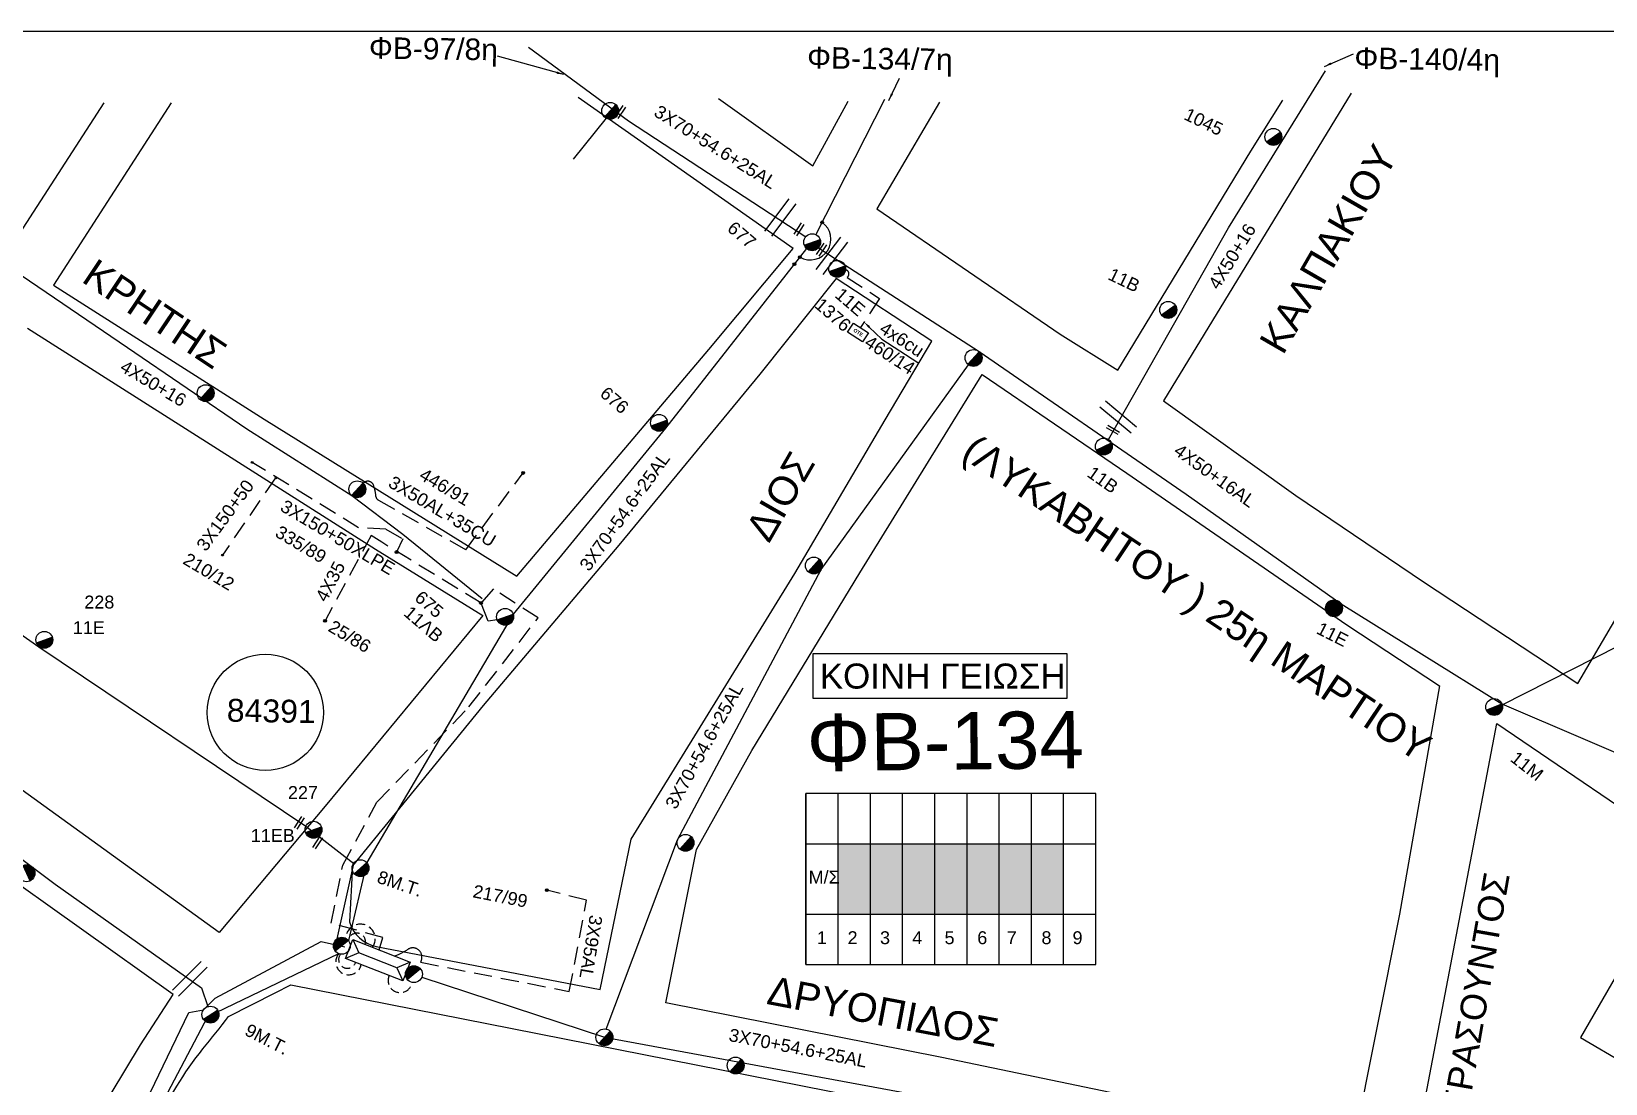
# Model space of a CAD drawing. Header units: millimetres. Extents: x 408 to 3042, y 742 to 1820.
# Drawn here: x 1266.5 to 1486.4, y 1655.7 to 1802.7 of the extents above; entities that cross this region are included whole.
import ezdxf
from ezdxf import colors
from ezdxf.entities.mleader import LeaderData, LeaderLine
from ezdxf.enums import TextEntityAlignment as Align
from ezdxf.math import Vec2, Vec3

# ---------------------------------------------------------------- set-up
doc = ezdxf.new("R2010")
doc.units = ezdxf.units.MM
doc.linetypes.add('DASHED', pattern=[19.05, 12.7, -6.35])
for name, color, linetype in [('Pillar OTE', 7, 'Continuous'), ('Άγνωστα', 7, 'Continuous'), ('Ασφαλειοκιβώτια Χ.Τ 9 αναχωρήσεων', 7, 'Continuous'), ('Γυμνά εναέρια ΧΤ και ΦΟΠ (3Φ)   4x50+16AL', 7, 'Continuous'), ('Επιγραφές - Σχήματα', 7, 'Continuous'), ('Καλώδια ΧΤ   3x150AL+50CU', 7, 'DASHED'), ('Καλώδια ΧΤ   3x150AL+50XLPE', 7, 'DASHED'), ('Μηχανική τομή', 7, 'Continuous'), ('Στύλος Ξύλινος', 7, 'Continuous'), ('Στύλος Ξύλινος @ 1', 7, 'Continuous'), ('Στύλος ΦΜ', 7, 'Continuous'), ('Στύλος ΦΜ @ 1', 7, 'Continuous'), ('Συνδέσεις', 7, 'Continuous'), ('Συνεστραμμένα ΧΤ   3x70+54.6+25 AL', 7, 'SYN_LINE'), ('Τομή', 7, 'Continuous'), ('Υποσταθμός εναέριος 2 στύλων', 7, 'Continuous'), ('Υποσταθμός πόλεως', 7, 'Continuous'), ('Υπόβαθρο ΔΕΗ', 7, 'Continuous'), ('Υπόγεια καλώδια Παροχών ΧΤ   4x50AL', 7, 'DASHED'), ('Υπόγεια καλώδια Παροχών ΧΤ   4x6', 7, 'DASHED')]:
    doc.layers.add(name, color=color, linetype=linetype)
doc.styles.add('arial', font='arial.ttf')
doc.styles.get("Standard").update_dxf_attribs({"font": 'arial.ttf'})
doc.linetypes.add('SYN_LINE', pattern='A,0.5,-0.0001,["/\\/\\/\\/",Standard,S=0.1,R=0,X=0,Y=-0.05],-0.25', length=0.7501)
doc.dimstyles.new('ISO-25', dxfattribs={"dimtxt": 2.5, "dimasz": 2.5, "dimexe": 1.25, "dimexo": 0.625, "dimtad": 1, "dimtxsty": 'Standard', "dimcen": 2.5, "dimadec": 0, "dimazin": 0, "dimtfac": 1, "dimtmove": 0, "dimatfit": 3, "dimfxl": 1, "dimarcsym": 0})

# ---------------------------------------------------------------- blocks, each defined once
blk = doc.blocks.new('ΤΟΜΗ')
at = {"layer": 'Τομή', "ltscale": 40}
for p, q in [((-5.68, 0), (5.68, 0)), ((5.68, -2.33), (-5.68, -2.33))]:
    blk.add_line(p, q, dxfattribs=at)
blk = doc.blocks.new('ΜΗΧΑΝΙΚΗ ΤΟΜΗ')
at = {"layer": 'Μηχανική τομή', "ltscale": 40}
for p, q in [((-1.89, 0.78), (1.89, 0.78)), ((1.89, 0), (-1.89, 0))]:
    blk.add_line(p, q, dxfattribs=at)
blk = doc.blocks.new('ΥΠΑΡΧΩΝ ΤΣΙΜΕΝΤΕΝΙΟΣ ΣΤΥΛΟΣ')
at = {"layer": 'Στύλος ΦΜ'}
blk.add_hatch(color=7, dxfattribs=at).paths.add_polyline_path([(-1.29, -2.28, 0.574793), (2.62, 0, 0.268822), (1.3, 2.27)])
at = {"layer": 'Στύλος ΦΜ', "color": 7}
blk.add_line((-1.29, -2.28), (1.3, 2.27), dxfattribs=at)
blk.add_circle((0, 0), 2.62, dxfattribs=at)
at = {"layer": 'Στύλος ΦΜ', "flags": 4}
for tag, p in [('ΑΡΙΘΜΟΣ', (-4.68, 8.05)), ('ΤΥΠΟΣ', (-4.91, 3.03))]:
    blk.add_attdef(tag, p, '', height=4, dxfattribs=at)
blk = doc.blocks.new('ΥΠΑΡΧΩΝ ΞΥΛΙΝΟΣ ΣΤΥΛΟΣ')
at = {"layer": 'Στύλος Ξύλινος'}
h = blk.add_hatch(color=7, dxfattribs=at)
h.paths.add_polyline_path([(-2.62, 0, 0.270008), (-1.29, -2.28), (1.3, 2.27, 0.576266)])
h.paths.add_polyline_path([(-1.29, -2.28, 0.574793), (2.62, 0, 0.268822), (1.3, 2.27)])
at = {"layer": 'Στύλος Ξύλινος', "color": 7}
blk.add_line((-1.29, -2.28), (1.3, 2.27), dxfattribs=at)
blk.add_circle((0, 0), 2.62, dxfattribs=at)
at = {"layer": 'Στύλος Ξύλινος', "flags": 4}
for tag, p in [('ΑΡΙΘΜΟΣ', (-4.91, 8.6)), ('ΤΥΠΟΣ', (-4.85, 3.39))]:
    blk.add_attdef(tag, p, '', height=4, dxfattribs=at)
blk = doc.blocks.new('ΥΠΟΣΤΑΘΜΟΣ ΕΝΑΕΡΙΟΣ ΕΠΙ 2 ΣΤΥΛΩΝ')
at = {"layer": 'Υποσταθμός εναέριος 2 στύλων', "linetype": 'Continuous'}
for points in [[(-11.97, -2.11, 0.574793), (-8.45, -0.07, 0.268822), (-9.64, 1.98)], [(9.68, -2.15, 0.574793), (13.19, -0.1, 0.268822), (12.01, 1.95)]]:
    blk.add_hatch(color=256, dxfattribs=at).paths.add_polyline_path(points)
for p, q in [((-11.97, -2.11), (-9.64, 1.98)), ((9.68, -2.15), (12.01, 1.95))]:
    blk.add_line(p, q, dxfattribs=at)
for centre in [(-10.81, -0.07), (10.84, -0.1)]:
    blk.add_circle(centre, 2.36, dxfattribs=at)
at = {"layer": 'Υποσταθμός πόλεως', "linetype": 'Continuous', "ltscale": 40}
blk.add_lwpolyline([(-8.57, 2.82), (8.57, 2.82), (8.57, -2.82), (-8.57, -2.82)], close=True, dxfattribs=at)
for points in [[(-5.75, 0), (-8.57, 2.82)], [(-8.57, -2.82), (-5.75, 0)], [(-5.75, 0), (5.75, 0)], [(5.75, 0), (8.57, 2.82)], [(8.57, -2.82), (5.75, 0)]]:
    blk.add_lwpolyline(points, dxfattribs=at)
at = {"layer": 'Υποσταθμός εναέριος 2 στύλων', "ltscale": 40, "flags": 1}
for tag, p in [('ΜΕΤΑΣΧΗΜΑΤΙΣΜΟΣ', (14.09, 2.51)), ('ΙΣΧΥΣ', (14.07, -0.28)), ('ΑΡΙΘΜΟΣ', (14.19, -3))]:
    blk.add_attdef(tag, p, '', height=1.8, dxfattribs=at)
blk = doc.blocks.new('ΑΣΦΑΛΕΙΟΚΙΒΩΤΙΟ ΥΠΟΣΤΑΘΜΟΥ 9 ΑΝΑΧΩΡΗΣΕΩΝ')
at = {"layer": 'Ασφαλειοκιβώτια Χ.Τ 9 αναχωρήσεων', "ltscale": 40}
for p, q in [((-23.8, 40.36), (24.02, 40.36)), ((-9.72, 40.36), (-9.72, -40.64)), ((9.94, 40.36), (9.94, -40.64)), ((-23.8, 31.36), (24.02, 31.36)), ((-23.8, 22.36), (24.02, 22.36)), ((-23.8, 13.36), (24.02, 13.36)), ((-23.8, 4.36), (24.02, 4.36)), ((-23.8, -4.64), (24.02, -4.64)), ((-23.8, -13.64), (24.02, -13.64)), ((-23.8, -22.64), (24.02, -22.64)), ((-23.8, -31.64), (24.02, -31.64))]:
    blk.add_line(p, q, dxfattribs=at)
at = {"layer": 'Ασφαλειοκιβώτια Χ.Τ 9 αναχωρήσεων'}
blk.add_lwpolyline([(-23.8, -40.64), (24.02, -40.64), (24.02, 40.36), (-23.8, 40.36)], close=True, dxfattribs=at)
for s, p in [('1', (-18.12, 37.3)), ('2', (-18.12, 28.73)), ('3', (-18.12, 19.66)), ('4', (-18.12, 10.64)), ('5', (-18.12, 1.63)), ('6', (-18.12, -7.51)), ('7', (-18.12, -15.75)), ('8', (-18.12, -25.44)), ('9', (-18.12, -34.13))]:
    blk.add_text(s, height=3.6, rotation=270, dxfattribs=at).set_placement(p)
at = {"layer": 'Ασφαλειοκιβώτια Χ.Τ 9 αναχωρήσεων', "ltscale": 40}
for tag, height, p in [('ΟΝΟΜΑ', 5, (-0.16, 44.31)), ('ΚΕΙΜΕΝΟ 1', 2, (17.06, 35.59)), ('ΚΕΙΜΕΝΟ 2', 2, (17.06, 26.88)), ('ΚΕΙΜΕΝΟ 3', 2, (17.06, 17.69)), ('ΚΕΙΜΕΝΟ 4', 2, (17.06, 8.71)), ('ΚΕΙΜΕΝΟ 5', 2, (17.06, -0.13)), ('ΚΕΙΜΕΝΟ 6', 2, (17.06, -9.05)), ('ΚΕΙΜΕΝΟ 7', 2, (17.06, -18.13)), ('ΚΕΙΜΕΝΟ 8', 2, (17.06, -26.85)), ('ΚΕΙΜΕΝΟ 9', 2, (17.06, -35.99)), ('ΣΧ', 2, (-0.1, -42.64))]:
    blk.add_attdef(tag, text='', height=height, dxfattribs=at).set_placement(p, align=Align.MIDDLE_CENTER)
blk = doc.blocks.new('_ΣΥΝΔΕΣΗ')
at = {"layer": 'Συνδέσεις', "linetype": 'SYN_LINE', "ltscale": 40}
blk.add_hatch(color=256, dxfattribs=at).paths.add_polyline_path([(0.5, -0.01, 1), (-0.5, -0.01, 1)])
at = {"layer": 'Συνδέσεις'}
blk.add_circle((0, -0.01), 0.5, dxfattribs=at)
blk = doc.blocks.new('PILLAR ΟΤΕ')
at = {"layer": 'Pillar OTE', "ltscale": 40}
blk.add_lwpolyline([(-3.31, 2.02), (3.39, 2.02), (3.39, -1.99), (-3.31, -1.99)], close=True, dxfattribs=at)
at = {"layer": 'Pillar OTE', "insert": (-1.81, 0.71), "char_height": 1.3575, "width": 109.961, "attachment_point": 1}
blk.add_mtext('{\\fArial|b1|i0|c161|p34;OTE}', dxfattribs=at)

msp = doc.modelspace()

# ---------------------------------------------------------------- hatches: boundary and pattern name
at = {"layer": 'Ασφαλειοκιβώτια Χ.Τ 9 αναχωρήσεων', "ltscale": 40}
for color, points in [(30, [(1383.68, 1689.19), (1379.18, 1689.19), (1379.18, 1679.36), (1383.68, 1679.36)]), (154, [(1388.18, 1689.19), (1383.68, 1689.19), (1383.68, 1679.36), (1388.18, 1679.36)]), (27, [(1392.68, 1689.19), (1388.18, 1689.19), (1388.18, 1679.36), (1392.68, 1679.36)]), (173, [(1392.68, 1679.36), (1397.18, 1679.36), (1397.18, 1689.19), (1392.68, 1689.19)]), (133, [(1401.68, 1689.19), (1397.18, 1689.19), (1397.18, 1679.36), (1401.68, 1679.36)]), (2, [(1406.18, 1689.19), (1401.68, 1689.19), (1401.68, 1679.36), (1406.18, 1679.36)]), (85, [(1410.68, 1689.19), (1406.18, 1689.19), (1406.18, 1679.36), (1410.68, 1679.36)])]:
    msp.add_hatch(color=color, dxfattribs=at).paths.add_polyline_path(points)

# ---------------------------------------------------------------- linework, layer by layer
at = {"layer": 'Άγνωστα', "color": 1}
msp.add_lwpolyline([(1416.97, 1745.69), (1433.73, 1775.28), (1447.28, 1797.22)], dxfattribs=at)
at = {"layer": 'Άγνωστα', "color": 133}
msp.add_lwpolyline([(1221.8, 1796.01), (1231.61, 1788.95), (1257.28, 1773.44), (1262.84, 1770.14), (1279.88, 1758.54), (1296.54, 1747.2), (1311.21, 1737.86), (1318.34, 1732.44), (1329.46, 1723.46)], dxfattribs=at)
at = {"layer": 'Άγνωστα', "color": 133, "linetype": 'DASHED', "ltscale": 0.2}
msp.add_lwpolyline([(1312.79, 1739.61), (1313.08, 1739.76, -0.44982), (1314.25, 1739.32, -0.073072), (1314.6, 1737.73, 0.28467), (1314.97, 1737.21), (1327.14, 1730.29), (1335.17, 1741.02)], format="xyb", dxfattribs=at)
at = {"layer": 'Άγνωστα', "color": 85, "linetype": 'DASHED', "ltscale": 0.2}
msp.add_lwpolyline([(1317.2, 1673.51), (1317.53, 1673.64, 0.042815), (1319.08, 1674.45, -0.529156), (1320.99, 1673.62, -0.169906), (1320.84, 1672.63), (1341.61, 1668.55), (1344.03, 1681.3), (1338.47, 1682.69)], format="xyb", dxfattribs=at)
at = {"layer": 'Γυμνά εναέρια ΧΤ και ΦΟΠ (3Φ)   4x50+16AL', "color": 62, "ltscale": 40}
msp.add_lwpolyline([(1376.43, 1772.49), (1398.89, 1757.97), (1427.82, 1738.04), (1449.45, 1722.74), (1471.92, 1708.74), (1495.52, 1698.62), (1523.24, 1679.15)], dxfattribs=at)
at = {"layer": 'Επιγραφές - Σχήματα'}
msp.add_lwpolyline([(433.97, 786.81), (2929.97, 786.81), (2929.97, 1802.72), (433.97, 1802.72)], close=True, dxfattribs=at)
at = {"layer": 'Επιγραφές - Σχήματα', "color": 190}
msp.add_lwpolyline([(1375.64, 1709.56), (1411.16, 1709.56), (1411.16, 1715.73), (1375.64, 1715.73)], close=True, dxfattribs=at)
at = {"layer": 'Επιγραφές - Σχήματα', "linetype": 'Continuous', "ltscale": 20}
msp.add_circle((1299.14, 1707.55), 8.12, dxfattribs=at)
msp.add_arc((1375.28, 1773.68), 2.89, 240.0299, 54.7066, dxfattribs=at)
at = {"layer": 'Καλώδια ΧΤ   3x150AL+50CU', "color": 133, "linetype": 'DASHED', "ltscale": 0.2}
msp.add_lwpolyline([(1300.55, 1740.31), (1293.15, 1729.53)], dxfattribs=at)
at = {"layer": 'Καλώδια ΧΤ   3x150AL+50XLPE', "color": 133, "linetype": 'DASHED', "ltscale": 0.2}
for points in [[(1315.97, 1733.15), (1312.17, 1733.36), (1297.31, 1742.49)], [(1315.97, 1733.15), (1318.37, 1731.79), (1317.49, 1729.96)], [(1315.42, 1731.32), (1313.93, 1732.28), (1307.49, 1720.35)], [(1331.54, 1720.5), (1330.28, 1720.32), (1329.27, 1722.84), (1315.42, 1731.32)], [(1315.05, 1674.35), (1315.58, 1676.08), (1308.35, 1678.1), (1309.95, 1686.22), (1314.74, 1694.99), (1327.59, 1708.31), (1337.24, 1720.75), (1331.01, 1724.82), (1329.18, 1722.75)]]:
    msp.add_lwpolyline(points, dxfattribs=at)
at = {"layer": 'Καλώδια ΧΤ   3x150AL+50XLPE', "color": 2, "linetype": 'DASHED', "ltscale": 0.1}
msp.add_arc((1312.43, 1675.9), 2.06, 325.1428, 177.4013, dxfattribs=at)
at = {"layer": 'Καλώδια ΧΤ   3x150AL+50XLPE', "color": 30, "linetype": 'DASHED', "ltscale": 0.1}
msp.add_arc((1311.94, 1675.5), 1.2, 341.9908, 171.196, dxfattribs=at)
at = {"layer": 'Καλώδια ΧΤ   3x150AL+50XLPE', "color": 27, "linetype": 'DASHED', "ltscale": 0.1}
msp.add_arc((1310.78, 1672.68), 1.8, 139.8847, 348.1049, dxfattribs=at)
at = {"layer": 'Καλώδια ΧΤ   3x150AL+50XLPE', "color": 151, "linetype": 'DASHED', "ltscale": 0.1}
msp.add_arc((1310.6, 1673), 1.22, 140.7972, 341.7021, dxfattribs=at)
at = {"layer": 'Καλώδια ΧΤ   3x150AL+50XLPE', "color": 173, "linetype": 'DASHED', "ltscale": 0.1}
msp.add_arc((1317.98, 1670.07), 1.68, 155.0678, 351.5821, dxfattribs=at)
at = {"layer": 'Συνεστραμμένα ΧΤ   3x70+54.6+25 AL', "color": 2, "ltscale": 10}
msp.add_line((1313.32, 1686.56), (1310.75, 1675.68), dxfattribs=at)
at = {"layer": 'Συνεστραμμένα ΧΤ   3x70+54.6+25 AL', "color": 62, "ltscale": 20}
msp.add_lwpolyline([(1471.96, 1708.62), (1488.21, 1716.87), (1506.77, 1750.91), (1525.15, 1783.5), (1535.17, 1801.75)], dxfattribs=at)
at = {"layer": 'Συνεστραμμένα ΧΤ   3x70+54.6+25 AL', "color": 6, "linetype": 'SYN_LINE', "ltscale": 20}
msp.add_lwpolyline([(1335.9, 1800.52), (1349.88, 1790.22), (1374.65, 1774.03)], dxfattribs=at)
at = {"layer": 'Συνεστραμμένα ΧΤ   3x70+54.6+25 AL', "color": 85, "ltscale": 20}
msp.add_lwpolyline([(1105.96, 1798.18), (1109.67, 1795.66), (1141.94, 1773.82), (1176.81, 1748.87), (1211.36, 1725.13), (1247.55, 1700.19), (1269.76, 1683.53), (1290.21, 1669.07), (1291.1, 1666.43)], dxfattribs=at)
at = {"layer": 'Συνεστραμμένα ΧΤ   3x70+54.6+25 AL', "color": 2, "linetype": 'SYN_LINE', "ltscale": 20}
msp.add_lwpolyline([(1376.07, 1774.31), (1385.69, 1793.27)], dxfattribs=at)
at = {"layer": 'Συνεστραμμένα ΧΤ   3x70+54.6+25 AL', "color": 6, "linetype": 'SYN_LINE', "ltscale": 10}
msp.add_lwpolyline([(1346.76, 1790.62), (1342.14, 1784.88)], dxfattribs=at)
at = {"layer": 'Συνεστραμμένα ΧΤ   3x70+54.6+25 AL', "color": 30, "linetype": 'SYN_LINE', "ltscale": 20}
msp.add_lwpolyline([(1304.79, 1691.59), (1304.79, 1691.59), (1267.51, 1716.66), (1223.36, 1747.71), (1197.01, 1765.66), (1163.56, 1788.4)], dxfattribs=at)
at = {"layer": 'Συνεστραμμένα ΧΤ   3x70+54.6+25 AL', "color": 2, "ltscale": 20}
msp.add_lwpolyline([(1374.77, 1772.37), (1355.07, 1747.29), (1333.76, 1721.29), (1313.32, 1686.56), (1313.32, 1686.56)], dxfattribs=at)
at = {"layer": 'Συνεστραμμένα ΧΤ   3x70+54.6+25 AL', "color": 62, "linetype": 'SYN_LINE', "ltscale": 20}
msp.add_lwpolyline([(1346.78, 1663.29), (1356.74, 1689.73), (1376.82, 1727.53), (1397.41, 1756.14)], dxfattribs=at)
at = {"layer": 'Συνεστραμμένα ΧΤ   3x70+54.6+25 AL', "color": 30, "linetype": 'SYN_LINE', "ltscale": 10}
msp.add_lwpolyline([(1309.17, 1675.91), (1311.51, 1686.4), (1304.79, 1691.59)], dxfattribs=at)
at = {"layer": 'Συνεστραμμένα ΧΤ   3x70+54.6+25 AL', "color": 151, "linetype": 'SYN_LINE', "ltscale": 20}
msp.add_lwpolyline([(1269.43, 1562.24), (1268.09, 1564.54), (1270.37, 1581), (1272.55, 1582.11), (1270.6, 1582.82), (1272.89, 1603.09), (1274.14, 1607.06), (1273.84, 1621.65), (1274.79, 1635.03), (1277.16, 1637.31), (1276.54, 1640.81), (1288.46, 1665.6), (1290.51, 1665.99), (1292.15, 1667.62), (1306.94, 1675.52), (1310.25, 1674.78)], dxfattribs=at)
at = {"layer": 'Συνεστραμμένα ΧΤ   3x70+54.6+25 AL', "color": 27, "linetype": 'SYN_LINE', "ltscale": 20}
msp.add_lwpolyline([(1269.89, 1562.66), (1273.1, 1587.14), (1275.09, 1609.85), (1276.9, 1635.91), (1280.87, 1645.57), (1291.11, 1665.07), (1309.41, 1673.84)], dxfattribs=at)
at = {"layer": 'Συνεστραμμένα ΧΤ   3x70+54.6+25 AL', "color": 173, "ltscale": 20}
msp.add_lwpolyline([(1321, 1670.54), (1346.52, 1662.14), (1392.13, 1653.71), (1428.78, 1645.87), (1451.51, 1641.41), (1471.7, 1638.02)], dxfattribs=at)
at = {"layer": 'Υπόβαθρο ΔΕΗ'}
for points in [[(1263.51, 1566.98, 0.099785), (1265.63, 1574.2), (1268.11, 1608.34), (1269.57, 1626.6, -0.061091), (1272.12, 1639.03), (1273.78, 1645.73, -0.090235), (1277.62, 1654.27), (1281.68, 1661.08), (1286.28, 1668.11), (1260.62, 1686.38), (1230.49, 1708.58), (1185.06, 1740.05), (1156.36, 1760.18), (1104.87, 1795.99)], [(1465.65, 1637.38), (1451.94, 1603.09), (1424.3, 1609.45), (1396.24, 1616.19), (1360.29, 1624.86), (1319.1, 1634.8), (1281.31, 1643.81), (1283.83, 1649.62, -0.067816), (1290.43, 1660.51, 0.006468), (1294, 1665.05), (1300.52, 1668.37), (1302.7, 1669.48), (1333.61, 1663.35), (1377.75, 1654.68), (1465.65, 1637.38)]]:
    msp.add_lwpolyline(points, format="xyb", dxfattribs=at)
for points in [[(1450.87, 1794.1), (1424.64, 1751.1), (1443.11, 1737.86), (1460.97, 1725.8), (1482.54, 1711.59), (1501.02, 1743.09), (1518.98, 1774.95), (1530.21, 1795.65)], [(1265.89, 1761.26), (1314.55, 1730.35), (1329.55, 1721.09), (1307.51, 1694.45), (1292.67, 1676.8), (1242.29, 1713.15), (1194.15, 1746.77), (1139.41, 1783.66), (1121.65, 1793.86)], [(1276.6, 1792.76), (1262.81, 1771.4), (1227.57, 1794.14)], [(1285.98, 1792.76), (1269.56, 1767.25), (1298.97, 1748.52), (1334.26, 1726.59), (1361.09, 1758.29), (1372.89, 1772.39), (1342.86, 1793.5)], [(1362.46, 1793.33), (1375.65, 1783.95), (1380.56, 1792.97)], [(1393.34, 1792.84), (1384.56, 1777.92), (1410.19, 1760.43), (1418.27, 1755.36), (1436.84, 1785.98), (1441.31, 1793.11)], [(1471.19, 1705.99), (1497.79, 1687.9), (1482.91, 1662.09), (1489.07, 1658.46), (1503.36, 1683.93), (1519.06, 1673.2), (1499.59, 1637.89), (1459.71, 1645.7), (1471.19, 1705.99)]]:
    msp.add_lwpolyline(points, dxfattribs=at)
msp.add_lwpolyline([(1392.26, 1759.44), (1378.9, 1768.21), (1368.22, 1754.84), (1348.54, 1730.91), (1329.56, 1708.53), (1311.31, 1686.1), (1310.91, 1678.26, 0.283132), (1314.63, 1674.85), (1345.91, 1668.8), (1350.27, 1689.82), (1373.14, 1726.96), (1385.75, 1748.44)], format="xyb", close=True, dxfattribs=at)
msp.add_lwpolyline([(1419.5, 1741), (1450.25, 1719.81), (1463.22, 1711.26), (1457.63, 1679.33), (1451.22, 1647.35), (1393.68, 1659.31), (1355.12, 1666.98), (1359.38, 1688.39), (1367.12, 1702.24), (1382.22, 1727.05), (1399.29, 1754.79)], close=True, dxfattribs=at)
at = {"layer": 'Υπόγεια καλώδια Παροχών ΧΤ   4x6', "color": 62, "linetype": 'DASHED', "ltscale": 0.2}
msp.add_lwpolyline([(1380.21, 1769.42, -0.656196), (1380.43, 1768.35), (1384.95, 1765.39), (1382.3, 1761.34)], format="xyb", dxfattribs=at)

# ---------------------------------------------------------------- block references
at = {"layer": 'Pillar OTE', "xscale": 0.3749999999999999, "yscale": 0.3749999999999999, "zscale": 0.3749999999999999, "rotation": 327}
msp.add_blockref('PILLAR ΟΤΕ', (1381.94, 1760.66), dxfattribs=at)
at = {"layer": 'Ασφαλειοκιβώτια Χ.Τ 9 αναχωρήσεων', "xscale": 0.5, "yscale": 0.5, "zscale": 0.5, "rotation": 90}
msp.add_blockref('ΑΣΦΑΛΕΙΟΚΙΒΩΤΙΟ ΥΠΟΣΤΑΘΜΟΥ 9 ΑΝΑΧΩΡΗΣΕΩΝ', (1394.86, 1684.22), dxfattribs=at)
at = {"layer": 'Μηχανική τομή'}
for p, xscale, yscale, zscale, rotation in [((1348.93, 1791.36), 0.5, 0.5, 0.5, 56.60653944045285), ((1373.86, 1774.95), 0.5, 0.5, 0.5, 56.60653944045285), ((1377.02, 1772.11), 0.5, 0.5, 0.5, 56.60653944045285), ((1417.68, 1747.2), 0.4999999999999998, 0.4999999999999998, 0.4999999999999998, 149.9131806218832), ((1304.07, 1692.01), 0.5, 0.5, 0.5, 56.60653944045285), ((1306.61, 1689.25), 0.5, 0.5, 0.5, 56.60653944045285)]:
    msp.add_blockref('ΜΗΧΑΝΙΚΗ ΤΟΜΗ', p, dxfattribs=dict(at, xscale=xscale, yscale=yscale, zscale=zscale, rotation=rotation))
at = {"layer": 'Στύλος Ξύλινος @ 1', "ltscale": 40}
ref = msp.add_blockref('ΥΠΑΡΧΩΝ ΞΥΛΙΝΟΣ ΣΤΥΛΟΣ', (1448.46, 1722.1), dxfattribs=dict(at, xscale=0.449999999999818, yscale=0.449999999999818, zscale=0.449999999999818, rotation=333.1818317416822))
ref.add_attrib('ΤΥΠΟΣ', '11E', (1445.84, 1718.66), dxfattribs={"layer": 'Στύλος Ξύλινος', "height": 1.8, "rotation": 333.1818, "flags": 4})
at = {"layer": 'Στύλος ΦΜ @ 1', "ltscale": 40, "xscale": 0.4499999999998181, "yscale": 0.4499999999998181, "zscale": 0.4499999999998181, "rotation": 347.4962981754869}
for p in [(1347.33, 1791.62), (1398.1, 1757.09), (1290.8, 1752.17), (1311.99, 1738.73), (1375.78, 1728.08), (1357.84, 1689.32), (1346.52, 1662.14), (1364.85, 1658.2)]:
    msp.add_blockref('ΥΠΑΡΧΩΝ ΤΣΙΜΕΝΤΕΝΙΟΣ ΣΤΥΛΟΣ', p, dxfattribs=at)
at = {"layer": 'Στύλος ΦΜ @ 1', "ltscale": 40}
ref = msp.add_blockref('ΥΠΑΡΧΩΝ ΤΣΙΜΕΝΤΕΝΙΟΣ ΣΤΥΛΟΣ', (1439.98, 1787.98), dxfattribs=dict(at, xscale=0.4499999999998181, yscale=0.4499999999998181, zscale=0.4499999999998181, rotation=334.4513878049093))
ref.add_attrib('ΤΥΠΟΣ', '1045', (1427.34, 1790.5), dxfattribs={"layer": 'Στύλος ΦΜ', "height": 1.8, "rotation": 334.4514, "flags": 4})
ref = msp.add_blockref('ΥΠΑΡΧΩΝ ΤΣΙΜΕΝΤΕΝΙΟΣ ΣΤΥΛΟΣ', (1375.54, 1773.26), dxfattribs=dict(at, xscale=0.449999999999818, yscale=0.449999999999818, zscale=0.449999999999818, rotation=319.2753092841897))
ref.add_attrib('ΤΥΠΟΣ', '677', (1363.54, 1774.98), dxfattribs={"layer": 'Στύλος ΦΜ', "height": 1.8, "rotation": 319.2753, "flags": 4})
ref = msp.add_blockref('ΥΠΑΡΧΩΝ ΤΣΙΜΕΝΤΕΝΙΟΣ ΣΤΥΛΟΣ', (1379.04, 1769.55), dxfattribs=dict(at, xscale=0.449999999999818, yscale=0.449999999999818, zscale=0.449999999999818, rotation=319.2753092841897))
ref.add_attrib('ΤΥΠΟΣ', '11E', (1378.58, 1765.69), dxfattribs={"layer": 'Στύλος ΦΜ', "height": 1.8, "rotation": 319.2753, "flags": 4})
ref.add_attrib('ΑΡΙΘΜΟΣ', '1376', (1375.75, 1764.27), dxfattribs={"layer": 'Στύλος ΦΜ', "height": 1.8, "rotation": 319.2753, "flags": 4})
ref = msp.add_blockref('ΥΠΑΡΧΩΝ ΤΣΙΜΕΝΤΕΝΙΟΣ ΣΤΥΛΟΣ', (1425.3, 1763.8), dxfattribs=dict(at, xscale=0.4499999999998181, yscale=0.4499999999998181, zscale=0.4499999999998181, rotation=334.4513878049093))
ref.add_attrib('ΤΥΠΟΣ', '11B', (1416.73, 1768.13), dxfattribs={"layer": 'Στύλος ΦΜ', "height": 1.8, "rotation": 334.4514, "flags": 4})
ref = msp.add_blockref('ΥΠΑΡΧΩΝ ΤΣΙΜΕΝΤΕΝΙΟΣ ΣΤΥΛΟΣ', (1354.14, 1748.02), dxfattribs=dict(at, xscale=0.449999999999818, yscale=0.449999999999818, zscale=0.449999999999818, rotation=319.2753092841897))
ref.add_attrib('ΤΥΠΟΣ', '676', (1345.75, 1751.88), dxfattribs={"layer": 'Στύλος ΦΜ', "height": 1.8, "rotation": 319.2753, "flags": 4})
ref = msp.add_blockref('ΥΠΑΡΧΩΝ ΤΣΙΜΕΝΤΕΝΙΟΣ ΣΤΥΛΟΣ', (1416.3, 1744.72), dxfattribs=dict(at, xscale=0.4499999999998181, yscale=0.4499999999998181, zscale=0.4499999999998181, rotation=325.0005002078968))
ref.add_attrib('ΤΥΠΟΣ', '11B', (1413.81, 1740.61), dxfattribs={"layer": 'Στύλος ΦΜ', "height": 1.8, "rotation": 325.0005, "flags": 4})
ref = msp.add_blockref('ΥΠΑΡΧΩΝ ΤΣΙΜΕΝΤΕΝΙΟΣ ΣΤΥΛΟΣ', (1332.64, 1720.9), dxfattribs=dict(at, xscale=0.449999999999818, yscale=0.449999999999818, zscale=0.449999999999818, rotation=319.2753092841897))
ref.add_attrib('ΤΥΠΟΣ', '675', (1319.86, 1723.35), dxfattribs={"layer": 'Στύλος ΦΜ', "height": 1.8, "rotation": 319.2753, "flags": 4})
ref.add_attrib('ΑΡΙΘΜΟΣ', '11ΛΒ', (1318.33, 1721.22), dxfattribs={"layer": 'Στύλος ΦΜ', "height": 1.8, "rotation": 319.2753, "flags": 4})
ref = msp.add_blockref('ΥΠΑΡΧΩΝ ΤΣΙΜΕΝΤΕΝΙΟΣ ΣΤΥΛΟΣ', (1268.26, 1717.69), dxfattribs=dict(at, xscale=0.449999999999818, yscale=0.449999999999818, zscale=0.449999999999818, rotation=319.2753092841897))
ref.add_attrib('ΤΥΠΟΣ', '11Ε', (1272.24, 1718.5), dxfattribs={"layer": 'Στύλος ΦΜ', "height": 1.8, "flags": 4})
ref.add_attrib('ΑΡΙΘΜΟΣ', '228', (1273.85, 1722.07), dxfattribs={"layer": 'Στύλος ΦΜ', "height": 1.8, "flags": 4})
ref = msp.add_blockref('ΥΠΑΡΧΩΝ ΤΣΙΜΕΝΤΕΝΙΟΣ ΣΤΥΛΟΣ', (1470.83, 1708.3), dxfattribs=dict(at, xscale=0.449999999999818, yscale=0.449999999999818, zscale=0.449999999999818, rotation=321.8212182659856))
ref.add_attrib('ΤΥΠΟΣ', '11M', (1472.95, 1700.85), dxfattribs={"layer": 'Στύλος ΦΜ', "height": 1.8, "rotation": 321.8212, "flags": 4})
ref = msp.add_blockref('ΥΠΑΡΧΩΝ ΤΣΙΜΕΝΤΕΝΙΟΣ ΣΤΥΛΟΣ', (1305.88, 1691.15), dxfattribs=dict(at, xscale=0.449999999999818, yscale=0.449999999999818, zscale=0.449999999999818, rotation=319.2753092841897))
ref.add_attrib('ΤΥΠΟΣ', '11ΕΒ', (1297.1, 1689.45), dxfattribs={"layer": 'Στύλος ΦΜ', "height": 1.8, "flags": 4})
ref.add_attrib('ΑΡΙΘΜΟΣ', '227', (1302.3, 1695.45), dxfattribs={"layer": 'Στύλος ΦΜ', "height": 1.8, "flags": 4})
ref = msp.add_blockref('ΥΠΑΡΧΩΝ ΤΣΙΜΕΝΤΕΝΙΟΣ ΣΤΥΛΟΣ', (1312.44, 1685.78), dxfattribs=dict(at, xscale=0.449999999999818, yscale=0.449999999999818, zscale=0.449999999999818, rotation=341.2332892286533))
ref.add_attrib('ΤΥΠΟΣ', '8M.T.', (1314.61, 1683.8), dxfattribs={"layer": 'Στύλος ΦΜ', "height": 1.8, "rotation": 341.2333, "flags": 4})
ref = msp.add_blockref('ΥΠΑΡΧΩΝ ΤΣΙΜΕΝΤΕΝΙΟΣ ΣΤΥΛΟΣ', (1265.78, 1685.07), dxfattribs=dict(at, xscale=0.4499999999998179, yscale=0.4499999999998179, zscale=0.4499999999998179, rotation=53.62267633513821))
ref.add_attrib('ΤΥΠΟΣ', '1173', (1261.96, 1677.94), dxfattribs={"layer": 'Στύλος ΦΜ', "height": 1.8, "rotation": 53.6227, "flags": 4})
ref = msp.add_blockref('ΥΠΑΡΧΩΝ ΤΣΙΜΕΝΤΕΝΙΟΣ ΣΤΥΛΟΣ', (1291.47, 1665.31), dxfattribs=dict(at, xscale=0.449999999999818, yscale=0.449999999999818, zscale=0.449999999999818, rotation=332.839792288041))
ref.add_attrib('ΤΥΠΟΣ', '9M.T.', (1296.11, 1662.54), dxfattribs={"layer": 'Στύλος ΦΜ', "height": 1.8, "rotation": 332.8398, "flags": 4})
at = {"layer": 'Συνδέσεις', "zscale": 0.25}
for p, xscale, yscale in [((1376.95, 1776.04), 0.4, 0.4), ((1373.83, 1771.18), 0.4, 0.4), ((1373.06, 1770.19), 0.4, 0.4), ((1297.31, 1742.49), 0.25, 0.25), ((1300.63, 1740.33), 0.25, 0.25), ((1335.17, 1741.02), 0.4, 0.4), ((1335.17, 1741.02), 0.4, 0.4), ((1293.15, 1729.54), 0.25, 0.25), ((1317.49, 1729.96), 0.4, 0.4), ((1317.49, 1729.96), 0.4, 0.4), ((1329.27, 1722.85), 0.4, 0.4), ((1329.27, 1722.85), 0.4, 0.4), ((1307.49, 1720.35), 0.4, 0.4), ((1307.49, 1720.35), 0.4, 0.4), ((1338.47, 1682.7), 0.4, 0.4), ((1338.47, 1682.7), 0.4, 0.4)]:
    msp.add_blockref('_ΣΥΝΔΕΣΗ', p, dxfattribs=dict(at, xscale=xscale, yscale=yscale))
at = {"layer": 'Τομή'}
for p, xscale, yscale, zscale, rotation in [((1371.57, 1776.36), 0.4999999999999996, 0.4999999999999996, 0.4999999999999996, 232.8862829089412), ((1378.75, 1771), 0.4999999999999996, 0.4999999999999996, 0.4999999999999996, 232.8862829089412), ((1418.68, 1749.28), 0.4999999999999996, 0.4999999999999996, 0.4999999999999996, 319.8811364554439), ((1289.02, 1669.91), 0.4999999999999997, 0.4999999999999997, 0.4999999999999997, 225.1186436473801)]:
    msp.add_blockref('ΤΟΜΗ', p, dxfattribs=dict(at, xscale=xscale, yscale=yscale, zscale=zscale, rotation=rotation))
at = {"layer": 'Υποσταθμός εναέριος 2 στύλων', "xscale": 0.5, "yscale": 0.5, "zscale": 0.5, "rotation": 158.5830628956591}
msp.add_blockref('ΥΠΟΣΤΑΘΜΟΣ ΕΝΑΕΡΙΟΣ ΕΠΙ 2 ΣΤΥΛΩΝ', (1314.86, 1672.91), dxfattribs=at)

# ---------------------------------------------------------------- texts
at = {"ltscale": 40, "attachment_point": 1, "style": 'arial'}
for s, insert, char_height, width, rotation in [('ΦΒ-97/8η', (1313.64, 1801.94), 3, 94.4586, 359.1724), ('ΦΒ-134/7η', (1374.86, 1800.58), 3, 94.4586, 359.1724), ('ΦΒ-140/4η', (1451.33, 1800.51), 3, 94.4586, 359.1724), ('KAΛΠAKIOY', (1437.86, 1759.35), 4, 94.4586, 60), ('ΚΡΗΤΗΣ', (1275.52, 1771.15), 4, 94.4586, 326.2428), ('ΔΙΟΣ', (1366.06, 1733.09), 4, 94.4586, 60), ('(ΛYKABHTOY ) 25η ΜΑΡΤΙΟΥ', (1398.42, 1746.6), 4, 94.4586, 326.2428), ('ΦB-134', (1374.72, 1707.32), 8, 46.4484, 0.6613), ('ΔPYOΠIΔOΣ', (1369.8, 1670.75), 4, 94.4586, 349.3017)]:
    msp.add_mtext(s, dxfattribs=dict(at, insert=insert, char_height=char_height, width=width, rotation=rotation))
at = {"layer": 'Άγνωστα', "ltscale": 40, "width": 34.5395, "attachment_point": 1, "style": 'arial'}
for s, insert, char_height, rotation in [('\\pt23.4;3X70+54.6+25AL', (1354.24, 1792.55), 1.8, 327.8599), ('4X50+16', (1430.78, 1767.45), 1.8, 58.2468), ('4X50+16', (1279.6, 1756.91), 1.8, 329.3243), ('3X150+50', (1289.38, 1730.99), 1.8, 53.622), ('3X50AL+35CU', (1317.09, 1740.72), 1.8, 329.3243), ('446/91', (1321.41, 1741.8), 1.8, 329.3243), ('3X150+50XLPE', (1301.99, 1737.38), 1.8, 329.3243), ('335/89', (1301.27, 1733.78), 1.8, 329.3243), ('210/12', (1288.4, 1729.96), 1.8, 329.3243), ('4X35', (1306.05, 1723.68), 1.8, 62.1492), ('25/86', (1308.69, 1720.55), 1.8, 329.3243), ('3X70+54.6+25AL', (1354.92, 1694.75), 1.8, 60.9166), ('84391', (1293.79, 1709.46), 3.2, 359.0553), ('Μ/Σ', (1375.05, 1685.42), 1.8, 0.1003), ('ΚΕΡΑΣΟΥΝΤΟΣ', (1462.99, 1648.49), 3.6, 80.0371), ('217/99', (1328.37, 1683.49), 1.8, 348.9415), ('3X95AL', (1346.27, 1679.03), 1.8, 260.5128), ('3X70+54.6+25AL', (1364.14, 1663.41), 1.8, 348.9415)]:
    msp.add_mtext(s, dxfattribs=dict(at, insert=insert, char_height=char_height, rotation=rotation))
at = {"layer": 'Γυμνά εναέρια ΧΤ και ΦΟΠ (3Φ)   4x50+16AL', "ltscale": 40, "insert": (1426.97, 1745.22), "char_height": 1.8, "width": 34.5395, "attachment_point": 1, "rotation": 324.3695, "style": 'arial'}
msp.add_mtext('4X50+16AL', dxfattribs=at)
at = {"layer": 'Επιγραφές - Σχήματα', "color": 190, "insert": (1376.6, 1714.38), "char_height": 3.5, "width": 35.1311, "attachment_point": 1}
msp.add_mtext('KOINH ΓΕΙΩΣΗ', dxfattribs=at)
at = {"layer": 'Συνεστραμμένα ΧΤ   3x70+54.6+25 AL', "ltscale": 20, "insert": (1342.91, 1728.19), "char_height": 1.8, "width": 34.5395, "attachment_point": 1, "rotation": 54.3317, "style": 'arial'}
msp.add_mtext('3X70+54.6+25AL', dxfattribs=at)
at = {"layer": 'Υπόγεια καλώδια Παροχών ΧΤ   4x50AL', "color": 7, "ltscale": 0.2, "char_height": 1.8, "attachment_point": 1, "rotation": 327}
for s, insert in [('4x6cu', (1385.77, 1762.27)), ('460/14', (1383.68, 1760.36))]:
    msp.add_mtext_dynamic_manual_height_columns(s, width=1.8, gutter_width=12.5, heights=[0.118], dxfattribs=dict(at, insert=insert))

# ---------------------------------------------------------------- leaders
at = {"layer": 'Επιγραφές - Σχήματα', "ltscale": 40}
for points in [[(1340.83, 1796.7), (1331.57, 1799.25)], [(1447.12, 1797.84), (1451.19, 1799.57)], [(1386.25, 1793.09), (1387.76, 1796.18)]]:
    msp.add_leader(points, dimstyle='ISO-25', override={"dimasz": 1, "dimtad": 0}, dxfattribs=at)
at = {"layer": 'Υπόβαθρο ΔΕΗ'}
ml = msp.add_multileader_mtext('Standard', dxfattribs=at)
ml.set_content('', color=256)
ml.set_leader_properties()
ml.build(insert=Vec2(0, 0))
ml.multileader.update_dxf_attribs({"arrow_head_size": 1})
ctx = ml.context
ctx.base_point, ctx.arrow_head_size, ctx.landing_gap_size, ctx.plane_origin, ctx.plane_x_axis, ctx.plane_y_axis = Vec3(1390.28, 1756.47), 1, 1, Vec3(1382.8, 1762.1), Vec3(0.838671, -0.544639), Vec3(0.544639, 0.838671)
notes = []
notes.append((ctx, [(0, (1, 1, 0), (1385.28, 1759.72), (0.838671, -0.544639), 5.97, [(0, [(1382.8, 1762.1)], 0, [])])]))
ctx.mtext.insert, ctx.mtext.text_direction, ctx.mtext.rotation, ctx.mtext.flow_direction = Vec3(1392.21, 1757.6), Vec3(0.838671, -0.544639), 5.707227, 5
for ctx, leaders in notes:
    for number, flags, end, landing, length, lines in leaders:
        leader = LeaderData()
        leader.index, (leader.has_last_leader_line, leader.has_dogleg_vector, leader.attachment_direction) = number, flags
        leader.last_leader_point, leader.dogleg_vector, leader.dogleg_length = Vec3(end), Vec3(landing), length
        for number, points, colour, breaks in lines:
            line = LeaderLine()
            line.index, line.vertices, line.color, line.breaks = number, Vec3.list(points), colors.encode_raw_color(colour), breaks
            leader.lines.append(line)
        ctx.leaders.append(leader)

doc.saveas('drawing.dxf')
